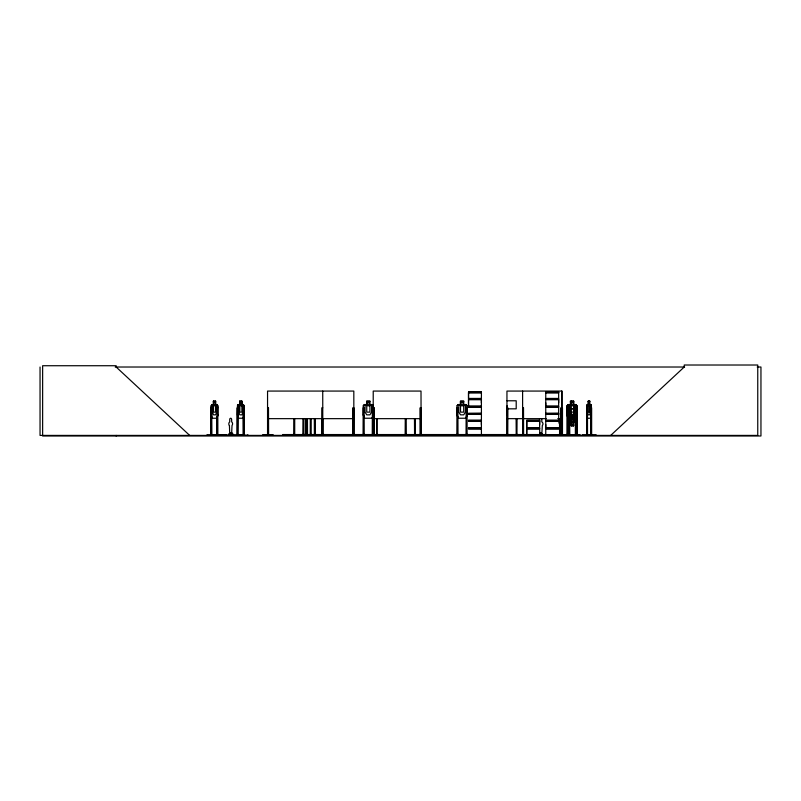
<?xml version="1.0" encoding="UTF-8"?>
<svg xmlns="http://www.w3.org/2000/svg" width="801" height="801" viewBox="0 0 801 801"><rect width="100%" height="100%" fill="white"/><g stroke="black" fill="none" stroke-linecap="round" stroke-linejoin="round"><path stroke-width="1.2" d="M468.525 406.047L468.525 399.719M481.401 424.58L481.401 421.406M481.401 402.883L481.401 399.719M526.768 427.744L526.768 421.406L539.664 421.406L539.644 427.744L526.758 427.744L526.758 421.406M539.644 424.58L539.644 421.406M558.657 427.744L545.751 427.744L545.771 424.58M545.751 406.047L545.751 399.719L558.657 399.719L558.647 406.047L545.751 406.047L545.771 402.883M558.647 402.883L558.647 399.719M272.911 434.883L262.558 434.883L262.568 435.414L272.911 435.323M317.296 435.414L317.296 434.843L301.046 434.883L301.046 435.414L311.459 435.354M311.389 435.344L311.389 434.883M371.684 435.394L371.684 434.853M370.643 434.843L382.027 434.853L382.037 435.414L370.593 435.273M512.3 434.883L501.957 434.883L501.957 435.414L512.3 435.323M567.478 434.883L567.519 435.414L545.741 435.404M541.826 434.372L542.307 425.501A2.303 2.303 0 0 0 541.826 421.887L541.826 419.404A1.151 1.151 0 0 0 541.496 418.593M230.938 433.481L231.889 432.86M540.915 433.241L540.435 433.391L540.815 433.011M590.737 418.242L591.368 405.757L590.828 404.555L589.736 404.555M302.087 434.883L302.117 435.414M311.639 435.323L311.669 435.414M217.051 418.242L217.892 414.868L217.892 405.757L217.021 404.555M217.892 414.868L217.131 418.242L211.824 418.242L211.224 405.767L211.965 404.665M243.284 418.132L244.185 414.868L244.105 405.757L243.284 404.665M243.344 418.242L244.115 414.848M230.858 433.141L231.209 433.491M568.68 412.094L569.601 408.72M568.84 412.115L569.651 408.83M575.278 418.242L576.199 414.868L576.199 405.757L575.248 404.555M576.199 414.868L575.358 418.242L569.521 418.242M214.758 434.883L214.808 435.414M232.901 435.414L232.871 433.912L231.559 433.912L231.559 434.873M241.041 435.323L241.101 435.414M518.958 434.843L526.337 434.843L526.337 435.414M572.375 434.883L572.425 435.414M576.199 417.041L576.95 414.848M576.289 417.121L577.08 414.868M311.018 435.344L311.038 434.412L310.207 434.412M372.175 418.132L373.306 414.848M465.962 418.132L467.093 414.848M303.409 434.883L303.469 435.414M586.732 435.414L587.253 404.555M586.813 405.807L587.273 404.665L590.808 404.665M542.587 435.394L526.748 435.404M571.293 404.555L568.039 404.555L566.968 405.767L566.948 435.414L567.088 434.412M267.404 434.883L267.414 435.414M293.697 434.843L293.627 435.414M362.973 435.323L363.073 434.843M456.85 434.843L456.71 435.344M573.586 422.297L574.808 421.166L574.808 414.828L573.586 412.115L573.586 405.797L571.303 405.797L571.303 412.135L570.062 414.828L570.062 421.166L571.293 422.297L571.213 425.802M211.104 435.414L211.144 405.767L211.935 404.555L213.446 404.555L213.366 401.161L215.669 401.161L215.599 404.665L216.711 405.797L216.711 412.135L215.599 414.848L213.527 414.848L212.415 412.135L212.415 405.797L213.527 404.665L213.446 401.161M243.424 418.242L238.117 418.242L237.436 405.767L238.227 404.555L239.739 404.555M238.117 418.242L237.436 414.868L237.597 405.807L238.257 404.665M230.788 433.111L231.569 433.371M568.72 435.414L568.77 405.767L569.551 404.555L568.85 405.807L568.84 421.166L569.651 422.297L569.801 435.414M575.218 422.297L576.119 421.196L575.258 422.407M526.658 435.213L526.758 429.026L539.664 429.026L539.854 435.414M219.164 435.404L219.314 434.873M219.654 435.404L219.314 435.113M221.967 435.404L221.356 435.384L222.137 434.873M230.047 433.912L229.907 435.404M230.087 435.243L230.788 435.414M233.081 435.394L219.344 435.243M363.354 405.807L364.365 404.665L372.175 404.665L373.306 405.797L373.306 435.414M457.131 405.807L458.152 404.665L465.962 404.665M559.458 423.068L560.54 421.857L560.54 418.442M541.987 435.394L542.407 433.912L542.137 434.873L539.223 434.873M610.702 435.414L684.234 367.018L684.234 365.016L757.756 365.016L757.756 435.414L40.05 435.414L40.05 367.018M571.373 401.271L571.373 404.665L570.072 405.797L570.072 412.135L571.303 414.848M591.218 435.344L591.268 405.757L590.727 404.555M232.14 435.414L232.47 435.394M375.649 435.344L375.749 434.843L375.769 435.414M565.606 435.344L565.506 434.843M567.368 435.344L567.478 434.843M506.953 435.414L507.884 435.414M115.224 367.018L684.615 367.018M757.195 367.018L760.95 367.018L760.95 435.984L42.633 435.984L42.633 365.727L116.165 365.727L116.165 367.018L189.687 435.414M468.515 392.049L481.421 392.049M545.751 392.049L558.657 392.049M468.505 392.079L481.431 392.079M545.741 392.079L558.667 392.079M468.505 392.3L481.431 392.33L481.401 398.437M545.741 392.3L558.667 392.31L558.647 398.437L545.751 398.437L545.751 392.33M468.525 392.7L481.401 392.7L468.535 392.72L468.525 398.437M558.647 392.7L545.771 392.7L558.637 392.72M481.421 398.437L468.515 398.437L468.515 392.33M468.425 398.878L481.511 398.878M545.661 398.878L558.748 398.878M468.425 399.268L481.511 399.268M545.661 399.268L558.748 399.268M507.013 400.78L516.204 400.78L516.204 408.83L507.013 408.83M243.404 404.555L241.882 404.555L241.962 401.161L239.659 401.161L239.729 404.665M588.194 401.161L589.836 401.161M213.436 401.271L215.599 401.271M239.729 401.271L241.892 401.271M369.912 401.271L366.748 401.271L366.748 404.665L365.046 405.797L365.046 412.135L366.748 414.848L369.912 414.848L371.614 412.135L371.614 405.797L369.912 404.665L370.022 401.161L366.628 401.161L366.628 404.555L364.315 404.555L363.233 405.767L363.233 414.868L364.285 418.242L372.255 418.242L373.416 414.868L373.416 405.757L372.225 404.555L370.022 404.555M463.699 401.271L460.525 401.271L460.525 404.665L458.833 405.797L458.833 412.135L460.525 414.848L463.699 414.848L465.391 412.135L465.391 405.797L463.699 404.665L463.809 401.161L460.415 401.161L460.415 404.555L458.102 404.555L457.021 405.767L457.021 414.868L458.072 418.242L466.042 418.242L467.203 414.868L467.203 405.757L466.002 404.555L463.809 404.555M570.442 401.271L573.666 401.271M588.244 401.271L589.786 401.271M588.505 401.842L589.426 401.842L589.426 402.973L588.505 402.973M215.589 404.555L217.111 404.555M573.666 404.555L575.889 404.555L577.08 405.757L577.07 435.414M587.153 404.555L588.294 404.555M211.885 404.665L217.081 404.665L217.732 405.797L217.802 435.414M238.177 404.665L243.374 404.665M568.089 404.665L575.849 404.665L576.97 405.797L576.94 435.344M575.218 404.665L576.199 405.757M586.763 405.767L587.233 418.242M481.421 406.047L468.515 406.047L468.515 399.719L481.421 399.719L481.401 406.047M468.425 406.497L481.511 406.497M545.661 406.497L558.748 406.497M468.425 406.888L481.511 406.888M545.661 406.888L558.748 406.888M468.515 407.329L481.421 407.329M216.851 407.829L217.732 407.829M243.144 407.829L244.025 407.829M267.554 407.829L268.495 407.829L268.595 435.414M322.733 407.829L321.792 407.829L321.682 435.414M467.093 407.829L466.152 407.829L466.052 435.414M506.953 407.829L507.884 407.829L507.754 435.414M522.602 407.829L523.514 407.829L523.594 435.414M566.928 407.829L567.899 407.829L567.959 435.414L567.999 434.412L566.818 434.412M568.8 407.829L569.721 407.829M577.01 407.829L575.438 407.829L575.358 435.414M586.732 407.829L586.953 435.323M569.521 408.72L575.358 408.72L576.119 412.094L575.278 408.72M569.581 408.83L575.298 408.83M571.293 412.115L573.586 412.135M468.525 413.266L481.401 413.266M545.771 413.266L558.647 413.266M481.431 413.706L468.385 413.576L481.431 413.446L481.401 407.329M558.667 413.706L545.621 413.576L558.667 413.446L558.657 407.329L545.751 407.329L545.751 413.436M468.505 413.767L481.431 413.767M545.741 413.767L558.667 413.767M468.505 413.997L481.431 414.027L481.401 420.135M545.741 414.007L558.667 414.007L558.738 421.827M558.647 414.397L545.771 414.397L558.637 414.417M211.144 414.868L211.965 418.132M568.84 414.868L569.601 418.242M591.268 414.868L590.848 418.242L587.133 418.242M267.554 418.653L353.822 418.653M373.226 418.653L421.006 418.653M506.953 418.653L546.182 418.653M557.756 418.643L562.122 418.653M468.515 420.135L481.421 420.135M526.758 420.135L539.664 420.135M558.657 420.135L545.751 420.135L545.751 414.027M468.425 420.575L481.511 420.575M526.668 420.575L539.754 420.575M545.661 420.575L558.748 420.575M468.425 420.966L481.511 420.966M526.668 420.966L539.754 420.966M545.661 420.966L558.748 420.966M568.68 421.206L569.621 422.407L575.338 422.407M468.515 421.406L481.421 421.406L481.401 427.744M558.657 421.406L545.751 421.406L545.751 427.744M558.848 422.958L559.408 422.958M229.346 425.501A2.303 1.882 -90 0 1 229.737 421.887L229.737 419.404A1.151 0.941 -90 0 1 230.678 418.252A1.151 0.941 -90 0 1 231.619 419.404L231.699 421.887A2.303 1.882 -90 0 1 232.01 425.501L231.619 434.372L229.737 434.372L229.426 425.501M571.213 425.691L573.586 425.691M468.515 427.744L481.421 427.744M468.425 428.185L481.511 428.185M526.668 428.185L539.754 428.185M545.661 428.185L558.748 428.185M468.425 428.585L481.511 428.585M526.668 428.585L539.754 428.585M545.661 428.585L558.748 428.585M468.515 429.026L481.421 429.026M558.657 429.026L545.751 429.026L545.751 435.133M210.743 434.412L211.804 434.412M216.761 434.412L217.822 434.412M267.444 434.412L268.595 434.412M293.657 434.412L294.818 434.412L294.808 435.414M302.858 434.412L304.01 434.412L304.04 435.414M305.932 434.412L307.544 434.412L307.504 435.414L307.454 418.623M315.424 434.412L314.262 434.412L314.272 435.414M321.682 434.412L323.013 434.412L323.013 435.414M352.911 434.412L354.092 434.412L354.092 435.414M363.073 434.412L364.215 434.412M372.265 434.412L374.307 434.412L374.307 435.414M405.156 434.412L406.307 434.412L406.307 435.414L406.197 418.623M421.276 434.412L420.094 434.412L420.094 435.414M456.85 434.412L458.002 434.412M466.052 434.412L467.203 434.412L467.203 435.414M506.813 434.412L507.994 434.412L507.964 435.414M523.614 434.412L522.522 434.412L522.532 435.414M559.388 434.412L560.54 434.412L560.57 435.414M560.88 434.412L562.582 434.412M568.71 434.412L569.821 434.412M575.348 434.412L577.12 434.412M586.652 434.412L587.564 434.412M590.808 434.412L591.719 434.412L591.689 435.414M545.711 434.553L282.743 434.553L282.743 435.414M558.137 434.553L562.632 434.553M211.514 434.693L217.051 434.693M224.38 434.683L225.902 434.683M237.807 434.693L243.344 434.693M294.808 434.693L302.858 434.693M306.943 434.693L310.588 434.693M315.224 434.693L322.062 434.693M364.215 434.693L372.265 434.693M406.307 434.693L414.357 434.693M458.002 434.693L466.052 434.693M507.964 434.693L516.014 434.693M567.959 434.693L575.979 434.693M587.203 434.693L591.168 434.693M247.97 435.344L233.261 434.843L233.281 435.414M319.989 435.414L319.989 434.843L325.947 435.344M351.439 435.414L351.439 434.843L356.605 434.853L356.555 435.414M418.623 435.414L418.623 434.843L423.869 435.344M481.411 434.843L483.904 434.843L483.894 435.414M517.266 434.883L517.336 435.344M558.137 435.414L558.137 434.843L572.425 434.843M572.735 435.414L572.735 434.843L579.934 434.853M468.525 434.963L481.401 434.963M539.644 434.963L526.768 434.963L526.768 429.026M545.771 434.963L558.647 434.963M468.475 435.394L481.431 435.133L481.401 429.026M541.766 435.243L542.007 435.374M562.322 434.853L562.402 435.344M560.59 434.843L560.71 435.344M561.03 435.344L561.221 407.829M373.937 435.344L374.037 407.829M577.791 434.843L577.911 435.344M418.653 434.843L418.753 435.344M320.01 434.843L320.1 435.344M240.11 435.323L240.05 435.414M243.314 404.555L244.185 405.757L243.995 435.414L244.095 434.412L243.053 434.412L243.073 435.414M561.06 435.354L561 434.412M423.809 434.883L423.739 435.414M457.131 414.848L458.152 418.132M363.354 414.848L364.365 418.132M567.078 414.848L568.109 418.132M568.019 418.242L566.968 414.868L566.988 405.767M213.807 434.883L213.757 435.414M568.93 414.848L569.661 418.132M587.163 435.354L587.203 434.412M315.664 434.883L315.634 435.414M306.292 435.354L306.212 418.703M586.813 414.848L587.273 418.132M596.144 435.414L596.144 434.843L582.227 434.843L582.237 435.414M591.639 435.414L591.639 407.829L590.898 407.829L590.848 435.414M591.368 434.412L591.458 435.414M591.168 434.412L591.168 435.414M589.736 401.161L590.447 412.135L589.686 414.848L588.244 414.848L587.483 412.135L587.483 405.797L588.244 404.665L588.294 401.161M588.345 401.271L588.345 404.665M587.523 434.412L587.523 435.414L587.473 415.028M586.913 434.843L586.913 435.414M579.894 434.843L579.894 435.414M577.771 434.843L577.771 435.414M576.36 407.829L576.42 435.414M576.32 434.412L576.189 435.414M576.119 405.757L576.109 435.414M575.959 412.115L575.959 421.156M575.959 434.412L575.959 435.414M575.689 422.217L575.689 435.414M573.666 404.665L573.716 401.161L570.332 401.161L570.442 404.665M573.666 422.407L573.666 425.802L571.133 425.802L571.133 422.407M573.586 401.271L573.586 404.665L574.808 405.797L574.808 412.135L573.586 414.848L571.293 414.828L571.293 421.166L574.257 421.226L572.845 417.301C576.229 412.775 573.326 411.173 572.325 416.55C571.253 411.173 568.48 412.785 571.834 417.271C568.56 421.566 571.353 423.198 572.365 418.062L573.636 421.146L573.586 414.828M573.506 422.297L573.586 425.802M571.293 401.161L571.303 404.665M571.003 401.842L571.003 402.973M569.551 434.412L569.551 435.414M569.471 407.829L569.361 435.414M569.201 434.412L569.161 435.414M569.05 407.829L569.05 435.414M568.84 434.412L568.97 435.414M567.799 434.412L567.729 435.414M566.167 434.843L566.167 435.414M565.266 434.843L565.266 435.414M562.472 435.414L562.482 407.829L560.96 407.829L560.89 435.414M562.232 434.412L562.262 435.414M562.112 435.414L562.122 391.068L506.953 391.068L506.943 435.414L506.843 434.412M561.871 407.829L561.831 435.414M561.691 434.412L561.691 435.414M561.621 391.068L561.621 435.414M561.351 410.593L561.351 418.643M561.461 434.412L561.371 435.414M560.43 418.422L560.32 435.414M559.498 418.623L559.599 435.414M559.388 434.412L559.388 435.414M541.206 434.873L541.206 432.86L540.154 432.86L540.154 434.873M539.534 421.887L539.534 419.404A1.151 1.151 0 0 1 539.864 418.593M523.744 434.553L523.744 435.414M522.973 434.412L523.013 435.414M522.863 407.829L522.863 435.414M522.602 391.068L522.642 435.414M522.322 434.553L522.322 435.414M518.978 434.843L518.978 435.414M517.196 435.414L517.166 434.412L516.014 434.412L516.014 435.414M517.056 418.623L516.945 435.414M516.114 418.623L516.224 435.414M512.3 434.843L512.31 435.414M507.423 434.412L507.413 435.414M507.313 407.829L507.303 435.414M507.103 405.807L507.103 414.848M493.076 434.553L493.076 435.414M491.654 434.553L491.654 435.414M467.093 405.797L467.093 435.414M466.983 434.412L466.983 435.414M466.262 434.412L466.262 435.414M458.002 435.414L457.892 407.829L456.96 407.829L456.85 435.414M457.792 434.412L457.792 435.414M457.071 434.412L457.071 435.414M422.688 434.553L422.688 435.414M420.855 434.412L420.885 435.414M420.675 434.553L420.675 435.414M420.515 434.412L420.485 435.414M420.365 407.829L420.365 435.414M420.275 435.414L420.195 407.829L421.176 407.829L421.136 435.414L421.006 391.068L373.226 391.068L373.196 435.414M415.509 435.414L415.509 434.412L414.357 434.412L414.357 435.414M415.399 418.623L415.399 435.414M415.288 434.412L415.288 435.414M414.467 418.623L414.568 435.414M406.097 434.412L406.097 435.414M405.376 434.412L405.376 435.414M405.266 418.623L405.156 435.414M377.091 435.414L377.091 434.412L376.57 435.414M377.041 418.703L377.031 435.414M376.68 418.703L376.67 435.414M374.127 435.414L374.207 407.829L372.375 407.829L372.265 435.414M373.887 434.412L373.887 435.414M373.546 434.412L373.416 435.414M372.485 434.412L372.485 435.414M370.663 434.843L370.663 435.414M364.215 435.414L364.115 407.829L363.173 407.829L363.073 435.414M364.004 434.412L364.004 435.414M363.284 434.412L363.284 435.414M353.912 435.414L353.992 407.829L353.001 407.829L352.911 435.414M353.822 435.414L353.822 391.068L267.554 391.068L267.554 435.414M353.702 434.412L353.672 435.414M353.331 434.412L353.301 435.414M353.181 407.829L353.091 435.414M325.827 434.843L325.827 435.414M322.923 418.623L322.873 435.414M322.733 391.068L322.803 435.414M322.623 434.412L322.573 435.414M322.272 434.412L322.302 435.414M322.152 418.623L322.062 435.414M321.952 418.623L321.862 435.414M315.334 418.623L315.424 435.414M315.274 434.412L315.224 435.414M315.133 418.623L315.133 434.212M314.683 434.412L314.713 435.414M314.563 418.623L314.563 435.414M314.362 418.623L314.423 435.414M310.978 418.623L310.978 435.414M310.688 434.412L310.768 435.414M310.628 418.623L310.588 435.414M310.297 418.623L310.247 435.414M308.585 434.843L308.585 435.414M307.244 434.412L307.194 435.414L307.103 418.623M306.843 418.703L306.943 435.414M306.773 418.623L306.713 435.414M306.503 434.412L306.503 435.414M306.403 418.703L306.393 435.414M306.032 418.703L306.082 435.414M305.982 434.412L305.922 435.414M303.899 418.623L303.899 435.414M303.789 434.412L303.789 435.414M303.078 434.412L303.068 435.414M302.968 418.623L302.858 435.414M294.708 418.623L294.708 435.414M294.598 434.412L294.598 435.414M293.877 434.412L293.877 435.414M293.767 418.623L293.697 435.414M284.755 434.553L284.755 435.414M272.911 434.843L272.911 435.414M268.375 434.412L268.375 435.414M268.025 434.412L267.965 435.414L267.914 407.829M267.664 434.412L267.664 435.414M247.869 434.843L247.869 435.414M243.754 417.421L243.754 434.212M243.414 407.829L243.564 435.414M243.344 434.412L243.344 435.414M243.144 415.028L243.144 435.414M241.882 401.161L241.892 404.665L243.003 405.797L243.003 412.135L241.892 414.848L239.819 414.848L238.708 412.135L238.708 405.797L239.819 404.665L239.739 401.161M238.077 435.414L238.077 434.412L237.036 434.412L237.056 435.414M237.977 435.414L238.007 407.829L237.126 407.829L237.116 435.414M237.807 434.412L237.807 435.414M237.737 417.421L237.587 435.414L237.547 434.412M237.396 407.829L237.326 435.414M232.65 433.912L232.65 434.873L229.176 434.873L229.176 433.912M231.789 432.86L231.779 435.113M231.028 432.86L230.928 434.873M230.267 434.873L230.267 433.912L228.956 433.912L228.956 435.113M227.094 435.113L206.968 434.843L206.988 435.414M221.577 434.843L221.577 435.414M217.702 434.412L217.702 435.414M217.461 417.421L217.461 435.414M217.351 434.412L217.231 435.414M217.121 407.829L217.051 435.414M216.881 434.412L216.881 435.414M216.851 416.22L216.781 435.414M215.509 401.271L215.509 404.665M211.784 435.414L211.714 407.829L210.833 407.829L210.763 435.414M211.684 434.412L211.684 435.414M211.444 417.421L211.514 435.414M211.334 434.412L211.294 435.414M211.033 434.412L211.033 435.414M116.165 435.414L116.165 435.984M215.229 401.842L213.897 401.842L213.897 402.973L215.229 402.973L215.229 401.842M241.522 401.842L240.19 401.842L240.19 402.973L241.522 402.973L241.522 401.842M369.351 401.842L367.309 401.842L367.309 402.973L369.351 402.973L369.351 401.842M463.128 401.842L461.096 401.842L461.096 402.973L463.128 402.973L463.128 401.842M573.176 401.842L571.704 401.842L571.704 402.973L573.176 402.973L573.176 401.842M215.599 405.797L213.527 405.797L213.527 412.135L215.599 412.135L215.599 405.797M241.892 405.797L239.819 405.797L239.819 412.135L241.892 412.135L241.892 405.797M369.912 405.797L366.748 405.797L366.748 412.135L369.912 412.135L369.912 405.797M463.699 405.797L460.525 405.797L460.525 412.135L463.699 412.135L463.699 405.797M589.686 405.797L588.244 405.797L588.244 412.135L589.686 412.135L589.686 405.797M481.401 414.397L468.525 414.397L481.391 414.417M573.176 423.989L571.704 423.989L571.704 425.121L573.176 425.121L573.176 423.989"/></g></svg>
